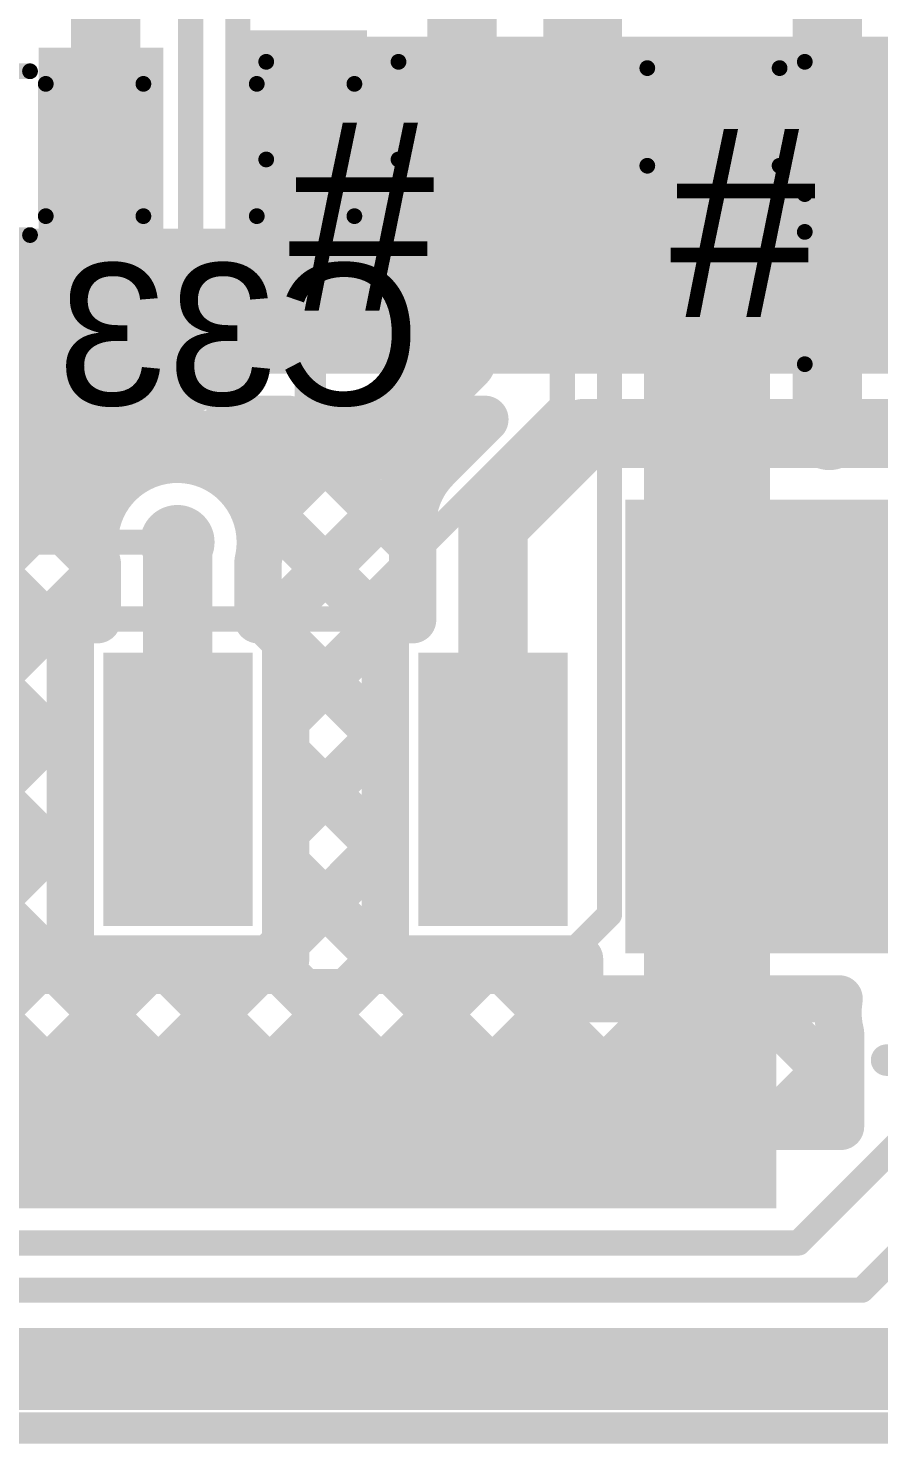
# Model space of a CAD drawing. Header units: millimetres. Extents: x -0.33 to 1.44, y -0.21 to 1.57.
# Drawn here: x 0.7415 to 1.0115, y -0.2097 to 0.2396 of the extents above; entities that cross this region are included whole.
import ezdxf

# ---------------------------------------------------------------- set-up
doc = ezdxf.new("R2010")
doc.units = ezdxf.units.MM
doc.header["$MEASUREMENT"] = 0
for name, color, linetype in [('BottomLayer', 5, 'Continuous'), ('BottomOverlay', 54, 'Continuous'), ('BottomPaste', 16, 'Continuous'), ('BottomSolder', 6, 'Continuous'), ('Mechanical2', 216, 'Continuous'), ('TopLayer', 1, 'Continuous'), ('TopOverlay', 2, 'Continuous'), ('TopPaste', 8, 'Continuous'), ('TopSolder', 216, 'Continuous'), ('ViaHoleLayer', 16, 'Continuous')]:
    doc.layers.add(name, color=color, linetype=linetype)
doc.styles.add('Arial', font='', dxfattribs={"height": 0.2})
doc.styles.get('Arial').set_extended_font_data('Arial')

# ---------------------------------------------------------------- blocks, each defined once
blk = doc.blocks.new('CM8V_T1A_32_768KHZ_6PF_20PPM_TA_QC_13')
at = {"layer": 'TopLayer'}
for points in [[(-0.04528, 0.02953), (-0.01378, 0.02953), (-0.01378, -0.02953), (-0.04528, -0.02953)], [(0.01378, 0.02953), (0.04528, 0.02953), (0.04528, -0.02953), (0.01378, -0.02953)]]:
    blk.add_hatch(color=1, dxfattribs=at).paths.add_polyline_path(points)
at = {"layer": 'TopPaste'}
for points in [[(-0.04528, 0.02953), (-0.01378, 0.02953), (-0.01378, -0.02953), (-0.04528, -0.02953)], [(0.01378, 0.02953), (0.04528, 0.02953), (0.04528, -0.02953), (0.01378, -0.02953)]]:
    blk.add_hatch(color=8, dxfattribs=at).paths.add_polyline_path(points)
at = {"layer": 'TopSolder'}
for points in [[(-0.04928, 0.03353), (-0.00978, 0.03353), (-0.00978, -0.03353), (-0.04928, -0.03353)], [(0.00978, 0.03353), (0.04928, 0.03353), (0.04928, -0.03353), (0.00978, -0.03353)]]:
    blk.add_hatch(color=216, dxfattribs=at).paths.add_polyline_path(points)
at = {"layer": 'TopOverlay', "const_width": 0.005}
for points in [[(-0.006, 0.026), (0.007, 0.026)], [(-0.006, -0.026), (0.007, -0.026)]]:
    blk.add_lwpolyline(points, dxfattribs=at)
at = {"layer": 'TopOverlay', "const_width": 0.0025}
for points in [[(-0.00725, 0.026, 1), (-0.00475, 0.026, 1)], [(0.00575, 0.026, 1), (0.00825, 0.026, 1)], [(-0.00725, -0.026, 1), (-0.00475, -0.026, 1)], [(0.00575, -0.026, 1), (0.00825, -0.026, 1)]]:
    blk.add_lwpolyline(points, format="xyb", close=True, dxfattribs=at)
blk = doc.blocks.new('HDR1X6_SMD_53')
at = {"layer": 'TopLayer'}
for points in [[(0.03031, 0.03937), (0.06969, 0.03937), (0.06969, -0.03937), (0.03031, -0.03937)], [(0.13031, 0.03937), (0.16969, 0.03937), (0.16969, -0.03937), (0.13031, -0.03937)], [(0.23031, 0.03937), (0.26969, 0.03937), (0.26969, -0.03937), (0.23031, -0.03937)]]:
    blk.add_hatch(color=1, dxfattribs=at).paths.add_polyline_path(points)
at = {"layer": 'TopPaste'}
for points in [[(0.03031, 0.03937), (0.06969, 0.03937), (0.06969, -0.03937), (0.03031, -0.03937)], [(0.13031, 0.03937), (0.16969, 0.03937), (0.16969, -0.03937), (0.13031, -0.03937)], [(0.23031, 0.03937), (0.26969, 0.03937), (0.26969, -0.03937), (0.23031, -0.03937)]]:
    blk.add_hatch(color=8, dxfattribs=at).paths.add_polyline_path(points)
at = {"layer": 'TopSolder'}
for points in [[(0.02631, 0.04337), (0.07369, 0.04337), (0.07369, -0.04337), (0.02631, -0.04337)], [(0.12631, 0.04337), (0.17369, 0.04337), (0.17369, -0.04337), (0.12631, -0.04337)], [(0.22631, 0.04337), (0.27369, 0.04337), (0.27369, -0.04337), (0.22631, -0.04337)]]:
    blk.add_hatch(color=216, dxfattribs=at).paths.add_polyline_path(points)
at = {"layer": 'TopOverlay', "const_width": 0.01}
blk.add_lwpolyline([(0.27498, -0.08595), (0.29798, -0.08595)], dxfattribs=at)
at = {"layer": 'TopOverlay', "const_width": 0.005}
blk.add_lwpolyline([(0.27248, -0.08595, 1), (0.27748, -0.08595, 1)], format="xyb", close=True, dxfattribs=at)
blk = doc.blocks.new('C__0603_B_54')
at = {"layer": 'BottomLayer'}
for points in [[(-0.045, -0.0175), (-0.045, 0.0175), (-0.015, 0.0175), (-0.015, -0.0175)], [(0.015, -0.0175), (0.015, 0.0175), (0.045, 0.0175), (0.045, -0.0175)]]:
    blk.add_hatch(color=5, dxfattribs=at).paths.add_polyline_path(points)
at = {"layer": 'BottomPaste'}
for points in [[(-0.045, -0.0175), (-0.045, 0.0175), (-0.015, 0.0175), (-0.015, -0.0175)], [(0.015, -0.0175), (0.015, 0.0175), (0.045, 0.0175), (0.045, -0.0175)]]:
    blk.add_hatch(color=16, dxfattribs=at).paths.add_polyline_path(points)
at = {"layer": 'BottomSolder'}
for points in [[(-0.04736, -0.01986), (-0.04736, 0.01986), (-0.01264, 0.01986), (-0.01264, -0.01986)], [(0.01264, -0.01986), (0.01264, 0.01986), (0.04736, 0.01986), (0.04736, -0.01986)]]:
    blk.add_hatch(color=6, dxfattribs=at).paths.add_polyline_path(points)
at = {"layer": 'BottomOverlay', "const_width": 0.005}
for points in [[(-0.018, 0.021), (-0.049, 0.021)], [(-0.049, 0.021), (-0.049, -0.021)], [(0.049, 0.021), (0.018, 0.021)], [(0.049, 0.021), (0.049, -0.021)], [(-0.018, -0.021), (-0.049, -0.021)], [(0.049, -0.021), (0.018, -0.021)]]:
    blk.add_lwpolyline(points, dxfattribs=at)
at = {"layer": 'BottomOverlay', "const_width": 0.0025}
for points in [[(-0.05025, 0.021, 1), (-0.04775, 0.021, 1)], [(-0.05025, 0.021, 1), (-0.04775, 0.021, 1)], [(-0.01925, 0.021, 1), (-0.01675, 0.021, 1)], [(0.01675, 0.021, 1), (0.01925, 0.021, 1)], [(0.04775, 0.021, 1), (0.05025, 0.021, 1)], [(0.04775, 0.021, 1), (0.05025, 0.021, 1)], [(-0.05025, -0.021, 1), (-0.04775, -0.021, 1)], [(-0.05025, -0.021, 1), (-0.04775, -0.021, 1)], [(-0.01925, -0.021, 1), (-0.01675, -0.021, 1)], [(0.01675, -0.021, 1), (0.01925, -0.021, 1)], [(0.04775, -0.021, 1), (0.05025, -0.021, 1)], [(0.04775, -0.021, 1), (0.05025, -0.021, 1)]]:
    blk.add_lwpolyline(points, format="xyb", close=True, dxfattribs=at)
blk = doc.blocks.new('C__0603_64')
at = {"layer": 'TopLayer'}
for points in [[(-0.015, 0.0175), (-0.015, -0.0175), (-0.045, -0.0175), (-0.045, 0.0175)], [(0.045, 0.0175), (0.045, -0.0175), (0.015, -0.0175), (0.015, 0.0175)]]:
    blk.add_hatch(color=1, dxfattribs=at).paths.add_polyline_path(points)
at = {"layer": 'TopPaste'}
for points in [[(-0.015, 0.0175), (-0.015, -0.0175), (-0.045, -0.0175), (-0.045, 0.0175)], [(0.045, 0.0175), (0.045, -0.0175), (0.015, -0.0175), (0.015, 0.0175)]]:
    blk.add_hatch(color=8, dxfattribs=at).paths.add_polyline_path(points)
at = {"layer": 'TopSolder'}
for points in [[(-0.011, 0.0215), (-0.011, -0.0215), (-0.049, -0.0215), (-0.049, 0.0215)], [(0.049, 0.0215), (0.049, -0.0215), (0.011, -0.0215), (0.011, 0.0215)]]:
    blk.add_hatch(color=216, dxfattribs=at).paths.add_polyline_path(points)
at = {"layer": 'TopOverlay', "const_width": 0.005}
for points in [[(-0.049, -0.021), (-0.049, 0.021)], [(-0.018, 0.021), (-0.049, 0.021)], [(0.049, 0.021), (0.018, 0.021)], [(0.049, -0.021), (0.049, 0.021)], [(-0.018, -0.021), (-0.049, -0.021)], [(0.049, -0.021), (0.018, -0.021)]]:
    blk.add_lwpolyline(points, dxfattribs=at)
at = {"layer": 'TopOverlay', "const_width": 0.0025}
for points in [[(-0.05025, 0.021, 1), (-0.04775, 0.021, 1)], [(-0.05025, 0.021, 1), (-0.04775, 0.021, 1)], [(-0.01925, 0.021, 1), (-0.01675, 0.021, 1)], [(0.01675, 0.021, 1), (0.01925, 0.021, 1)], [(0.04775, 0.021, 1), (0.05025, 0.021, 1)], [(0.04775, 0.021, 1), (0.05025, 0.021, 1)], [(-0.05025, -0.021, 1), (-0.04775, -0.021, 1)], [(-0.05025, -0.021, 1), (-0.04775, -0.021, 1)], [(-0.01925, -0.021, 1), (-0.01675, -0.021, 1)], [(0.01675, -0.021, 1), (0.01925, -0.021, 1)], [(0.04775, -0.021, 1), (0.05025, -0.021, 1)], [(0.04775, -0.021, 1), (0.05025, -0.021, 1)]]:
    blk.add_lwpolyline(points, format="xyb", close=True, dxfattribs=at)
blk = doc.blocks.new('C__0603_67')
at = {"layer": 'TopLayer'}
for points in [[(-0.015, 0.0175), (-0.015, -0.0175), (-0.045, -0.0175), (-0.045, 0.0175)], [(0.045, 0.0175), (0.045, -0.0175), (0.015, -0.0175), (0.015, 0.0175)]]:
    blk.add_hatch(color=1, dxfattribs=at).paths.add_polyline_path(points)
at = {"layer": 'TopPaste'}
for points in [[(-0.015, 0.0175), (-0.015, -0.0175), (-0.045, -0.0175), (-0.045, 0.0175)], [(0.045, 0.0175), (0.045, -0.0175), (0.015, -0.0175), (0.015, 0.0175)]]:
    blk.add_hatch(color=8, dxfattribs=at).paths.add_polyline_path(points)
at = {"layer": 'TopSolder'}
for points in [[(-0.011, 0.0215), (-0.011, -0.0215), (-0.049, -0.0215), (-0.049, 0.0215)], [(0.049, 0.0215), (0.049, -0.0215), (0.011, -0.0215), (0.011, 0.0215)]]:
    blk.add_hatch(color=216, dxfattribs=at).paths.add_polyline_path(points)
at = {"layer": 'TopOverlay', "const_width": 0.005}
for points in [[(-0.049, -0.021), (-0.049, 0.021)], [(-0.018, 0.021), (-0.049, 0.021)], [(0.049, 0.021), (0.018, 0.021)], [(0.049, -0.021), (0.049, 0.021)], [(-0.018, -0.021), (-0.049, -0.021)], [(0.049, -0.021), (0.018, -0.021)]]:
    blk.add_lwpolyline(points, dxfattribs=at)
at = {"layer": 'TopOverlay', "const_width": 0.0025}
for points in [[(-0.05025, 0.021, 1), (-0.04775, 0.021, 1)], [(-0.05025, 0.021, 1), (-0.04775, 0.021, 1)], [(-0.01925, 0.021, 1), (-0.01675, 0.021, 1)], [(0.01675, 0.021, 1), (0.01925, 0.021, 1)], [(0.04775, 0.021, 1), (0.05025, 0.021, 1)], [(0.04775, 0.021, 1), (0.05025, 0.021, 1)], [(-0.05025, -0.021, 1), (-0.04775, -0.021, 1)], [(-0.05025, -0.021, 1), (-0.04775, -0.021, 1)], [(-0.01925, -0.021, 1), (-0.01675, -0.021, 1)], [(0.01675, -0.021, 1), (0.01925, -0.021, 1)], [(0.04775, -0.021, 1), (0.05025, -0.021, 1)], [(0.04775, -0.021, 1), (0.05025, -0.021, 1)]]:
    blk.add_lwpolyline(points, format="xyb", close=True, dxfattribs=at)
blk = doc.blocks.new('C__0603_68')
at = {"layer": 'TopLayer'}
for points in [[(-0.015, 0.0175), (-0.015, -0.0175), (-0.045, -0.0175), (-0.045, 0.0175)], [(0.045, 0.0175), (0.045, -0.0175), (0.015, -0.0175), (0.015, 0.0175)]]:
    blk.add_hatch(color=1, dxfattribs=at).paths.add_polyline_path(points)
at = {"layer": 'TopPaste'}
for points in [[(-0.015, 0.0175), (-0.015, -0.0175), (-0.045, -0.0175), (-0.045, 0.0175)], [(0.045, 0.0175), (0.045, -0.0175), (0.015, -0.0175), (0.015, 0.0175)]]:
    blk.add_hatch(color=8, dxfattribs=at).paths.add_polyline_path(points)
at = {"layer": 'TopSolder'}
for points in [[(-0.011, 0.0215), (-0.011, -0.0215), (-0.049, -0.0215), (-0.049, 0.0215)], [(0.049, 0.0215), (0.049, -0.0215), (0.011, -0.0215), (0.011, 0.0215)]]:
    blk.add_hatch(color=216, dxfattribs=at).paths.add_polyline_path(points)
at = {"layer": 'TopOverlay', "const_width": 0.005}
for points in [[(-0.049, 0.021), (-0.049, -0.021)], [(-0.018, 0.021), (-0.049, 0.021)], [(0.049, 0.021), (0.018, 0.021)], [(0.049, 0.021), (0.049, -0.021)], [(-0.018, -0.021), (-0.049, -0.021)], [(0.049, -0.021), (0.018, -0.021)]]:
    blk.add_lwpolyline(points, dxfattribs=at)
at = {"layer": 'TopOverlay', "const_width": 0.0025}
for points in [[(-0.05025, 0.021, 1), (-0.04775, 0.021, 1)], [(-0.05025, 0.021, 1), (-0.04775, 0.021, 1)], [(-0.01925, 0.021, 1), (-0.01675, 0.021, 1)], [(0.01675, 0.021, 1), (0.01925, 0.021, 1)], [(0.04775, 0.021, 1), (0.05025, 0.021, 1)], [(0.04775, 0.021, 1), (0.05025, 0.021, 1)], [(-0.05025, -0.021, 1), (-0.04775, -0.021, 1)], [(-0.05025, -0.021, 1), (-0.04775, -0.021, 1)], [(-0.01925, -0.021, 1), (-0.01675, -0.021, 1)], [(0.01675, -0.021, 1), (0.01925, -0.021, 1)], [(0.04775, -0.021, 1), (0.05025, -0.021, 1)], [(0.04775, -0.021, 1), (0.05025, -0.021, 1)]]:
    blk.add_lwpolyline(points, format="xyb", close=True, dxfattribs=at)
blk = doc.blocks.new('C__0603_69')
at = {"layer": 'TopLayer'}
for points in [[(-0.015, 0.0175), (-0.015, -0.0175), (-0.045, -0.0175), (-0.045, 0.0175)], [(0.045, 0.0175), (0.045, -0.0175), (0.015, -0.0175), (0.015, 0.0175)]]:
    blk.add_hatch(color=1, dxfattribs=at).paths.add_polyline_path(points)
at = {"layer": 'TopPaste'}
for points in [[(-0.015, 0.0175), (-0.015, -0.0175), (-0.045, -0.0175), (-0.045, 0.0175)], [(0.045, 0.0175), (0.045, -0.0175), (0.015, -0.0175), (0.015, 0.0175)]]:
    blk.add_hatch(color=8, dxfattribs=at).paths.add_polyline_path(points)
at = {"layer": 'TopSolder'}
for points in [[(-0.011, 0.0215), (-0.011, -0.0215), (-0.049, -0.0215), (-0.049, 0.0215)], [(0.049, 0.0215), (0.049, -0.0215), (0.011, -0.0215), (0.011, 0.0215)]]:
    blk.add_hatch(color=216, dxfattribs=at).paths.add_polyline_path(points)
at = {"layer": 'TopOverlay', "const_width": 0.005}
for points in [[(-0.049, 0.021), (-0.049, -0.021)], [(-0.018, 0.021), (-0.049, 0.021)], [(0.049, 0.021), (0.018, 0.021)], [(0.049, 0.021), (0.049, -0.021)], [(-0.018, -0.021), (-0.049, -0.021)], [(0.049, -0.021), (0.018, -0.021)]]:
    blk.add_lwpolyline(points, dxfattribs=at)
at = {"layer": 'TopOverlay', "const_width": 0.0025}
for points in [[(-0.05025, 0.021, 1), (-0.04775, 0.021, 1)], [(-0.05025, 0.021, 1), (-0.04775, 0.021, 1)], [(-0.01925, 0.021, 1), (-0.01675, 0.021, 1)], [(0.01675, 0.021, 1), (0.01925, 0.021, 1)], [(0.04775, 0.021, 1), (0.05025, 0.021, 1)], [(0.04775, 0.021, 1), (0.05025, 0.021, 1)], [(-0.05025, -0.021, 1), (-0.04775, -0.021, 1)], [(-0.05025, -0.021, 1), (-0.04775, -0.021, 1)], [(-0.01925, -0.021, 1), (-0.01675, -0.021, 1)], [(0.01675, -0.021, 1), (0.01925, -0.021, 1)], [(0.04775, -0.021, 1), (0.05025, -0.021, 1)], [(0.04775, -0.021, 1), (0.05025, -0.021, 1)]]:
    blk.add_lwpolyline(points, format="xyb", close=True, dxfattribs=at)

msp = doc.modelspace()

# ---------------------------------------------------------------- hatches: boundary and pattern name
at = {"layer": 'BottomLayer'}
for points in [[(0.808, 0.13), (0.849, 0.13), (0.849, 0.239), (0.808, 0.239)], [(0.669, 0.13), (0.825, 0.13), (0.825, 0.176), (0.669, 0.176)], [(0.426, -0.135), (0.979, -0.135), (0.979, -0.084), (0.426, -0.084)], [(0.197, -0.199), (1.075, -0.199), (1.075, -0.173), (0.197, -0.173)]]:
    msp.add_hatch(color=5, dxfattribs=at).paths.add_polyline_path(points)
h = msp.add_hatch(color=5, dxfattribs=at)
edge = h.paths.add_edge_path()
edge.add_arc((0.831, 0.174), 0.01181, 0, 360)
h = msp.add_hatch(color=5, dxfattribs=at)
edge = h.paths.add_edge_path()
edge.add_arc((0.957, 0.153), 0.01181, 0, 360)
h = msp.add_hatch(color=5, dxfattribs=at)
edge = h.paths.add_edge_path()
edge.add_arc((0.831, 0.144), 0.01181, 0, 360)
h = msp.add_hatch(color=5, dxfattribs=at)
edge = h.paths.add_edge_path()
edge.add_arc((0.99581, 0.11119), 0.01181, 0, 360)
h = msp.add_hatch(color=5, dxfattribs=at)
edge = h.paths.add_edge_path()
edge.add_arc((0.78879, 0.07649), 0.01181, 0, 360)
h = msp.add_hatch(color=5, dxfattribs=at)
edge = h.paths.add_edge_path()
edge.add_arc((0.955, 0.019), 0.01181, 0, 360)
h = msp.add_hatch(color=5, dxfattribs=at)
edge = h.paths.add_edge_path()
edge.add_arc((0.955, -0.012), 0.01181, 0, 360)
h = msp.add_hatch(color=5, dxfattribs=at)
edge = h.paths.add_edge_path()
edge.add_arc((0.955, -0.042), 0.01181, 0, 360)
at = {"layer": 'TopLayer'}
for points in [[(0.82, 0.13), (1.024, 0.13), (1.024, 0.237), (0.82, 0.237)], [(0.931, -0.054), (1.295, -0.054), (1.295, 0.09), (0.931, 0.09)]]:
    msp.add_hatch(color=1, dxfattribs=at).paths.add_polyline_path(points)
h = msp.add_hatch(color=1, dxfattribs=at)
edge = h.paths.add_edge_path()
edge.add_arc((0.831, 0.174), 0.01181, 0, 360)
h = msp.add_hatch(color=1, dxfattribs=at)
edge = h.paths.add_edge_path()
edge.add_arc((0.957, 0.153), 0.01181, 0, 360)
h = msp.add_hatch(color=1, dxfattribs=at)
edge = h.paths.add_edge_path()
edge.add_arc((0.831, 0.144), 0.01181, 0, 360)
h = msp.add_hatch(color=1, dxfattribs=at)
edge = h.paths.add_edge_path()
edge.add_arc((0.99581, 0.11119), 0.01181, 0, 360)
h = msp.add_hatch(color=1, dxfattribs=at)
edge = h.paths.add_edge_path()
edge.add_arc((0.78879, 0.07649), 0.01181, 0, 360)
h = msp.add_hatch(color=1, dxfattribs=at)
edge = h.paths.add_edge_path()
edge.add_arc((0.955, 0.019), 0.01181, 0, 360)
h = msp.add_hatch(color=1, dxfattribs=at)
edge = h.paths.add_edge_path()
edge.add_arc((0.955, -0.012), 0.01181, 0, 360)
h = msp.add_hatch(color=1, dxfattribs=at)
edge = h.paths.add_edge_path()
edge.add_arc((0.955, -0.042), 0.01181, 0, 360)
at = {"layer": 'ViaHoleLayer'}
h = msp.add_hatch(color=16, dxfattribs=at)
edge = h.paths.add_edge_path()
edge.add_arc((0.831, 0.174), 0.00591, 0, 360)
h = msp.add_hatch(color=16, dxfattribs=at)
edge = h.paths.add_edge_path()
edge.add_arc((0.957, 0.153), 0.00591, 0, 360)
h = msp.add_hatch(color=16, dxfattribs=at)
edge = h.paths.add_edge_path()
edge.add_arc((0.831, 0.144), 0.00591, 0, 360)
h = msp.add_hatch(color=16, dxfattribs=at)
edge = h.paths.add_edge_path()
edge.add_arc((0.99581, 0.11119), 0.00591, 0, 360)
h = msp.add_hatch(color=16, dxfattribs=at)
edge = h.paths.add_edge_path()
edge.add_arc((0.78879, 0.07649), 0.00591, 0, 360)
h = msp.add_hatch(color=16, dxfattribs=at)
edge = h.paths.add_edge_path()
edge.add_arc((0.955, 0.019), 0.00591, 0, 360)
h = msp.add_hatch(color=16, dxfattribs=at)
edge = h.paths.add_edge_path()
edge.add_arc((0.955, -0.012), 0.00591, 0, 360)
h = msp.add_hatch(color=16, dxfattribs=at)
edge = h.paths.add_edge_path()
edge.add_arc((0.955, -0.042), 0.00591, 0, 360)

# ---------------------------------------------------------------- linework, layer by layer
at = {"layer": 'BottomLayer'}
for points, const_width in [([(0.926, -0.04172), (0.926, 0.46221)], 0.008), ([(0.911, 0.11994), (0.911, 0.456)], 0.008), ([(0.99519, 0.11181), (0.99519, 0.32474)], 0.022), ([(0.76605, 0.20205), (0.76605, 0.25641)], 0.022), ([(0.87913, 0.13468), (0.87913, 0.25128)], 0.022), ([(0.766, 0.202), (0.76605, 0.20205)], 0.022), ([(0.957, -0.012), (0.957, 0.153)], 0.04), ([(0.85174, 0.10728), (0.87913, 0.13468)], 0.022), ([(0.84318, 0.05212), (0.911, 0.11994)], 0.008), ([(0.99519, 0.11181), (0.99581, 0.11119)], 0.022), ([(0.57751, 0.10728), (0.85174, 0.10728)], 0.022), ([(0.57003, 0.07649), (0.78879, 0.07649)], 0.008), ([(0.58703, 0.05212), (0.84318, 0.05212)], 0.008), ([(0.957, -0.10954), (0.957, -0.012)], 0.04), ([(0.90473, -0.06299), (0.926, -0.04172)], 0.008), ([(0.68919, -0.06299), (0.90473, -0.06299)], 0.008), ([(0.986, -0.146), (1.048, -0.084)], 0.008), ([(0.95254, -0.114), (0.957, -0.10954)], 0.04), ([(1.00608, -0.161), (1.02487, -0.14221)], 0.008), ([(0.39144, -0.146), (0.986, -0.146)], 0.008), ([(0.299, -0.161), (1.00608, -0.161)], 0.008)]:
    msp.add_lwpolyline(points, dxfattribs=dict(at, const_width=const_width))
for points, const_width in [([(0.7605, 0.202, 1), (0.7715, 0.202, 1)], 0.011), ([(0.76055, 0.20205, 1), (0.77155, 0.20205, 1)], 0.011), ([(0.76055, 0.20205, 1), (0.77155, 0.20205, 1)], 0.011), ([(0.947, 0.153, 1), (0.967, 0.153, 1)], 0.02), ([(0.87363, 0.13468, 1), (0.88463, 0.13468, 1)], 0.011), ([(0.87363, 0.13468, 1), (0.88463, 0.13468, 1)], 0.011), ([(0.909, 0.11994, 1), (0.913, 0.11994, 1)], 0.004), ([(0.909, 0.11994, 1), (0.913, 0.11994, 1)], 0.004), ([(0.98969, 0.11181, 1), (1.00069, 0.11181, 1)], 0.011), ([(0.98969, 0.11181, 1), (1.00069, 0.11181, 1)], 0.011), ([(0.99031, 0.11119, 1), (1.00131, 0.11119, 1)], 0.011), ([(0.84624, 0.10728, 1), (0.85724, 0.10728, 1)], 0.011), ([(0.84624, 0.10728, 1), (0.85724, 0.10728, 1)], 0.011), ([(0.78679, 0.07649, 1), (0.79079, 0.07649, 1)], 0.004), ([(0.84118, 0.05212, 1), (0.84518, 0.05212, 1)], 0.004), ([(0.84118, 0.05212, 1), (0.84518, 0.05212, 1)], 0.004), ([(0.947, -0.012, 1), (0.967, -0.012, 1)], 0.02), ([(0.947, -0.012, 1), (0.967, -0.012, 1)], 0.02), ([(0.924, -0.04172, 1), (0.928, -0.04172, 1)], 0.004), ([(0.924, -0.04172, 1), (0.928, -0.04172, 1)], 0.004), ([(0.90273, -0.06299, 1), (0.90673, -0.06299, 1)], 0.004), ([(0.90273, -0.06299, 1), (0.90673, -0.06299, 1)], 0.004), ([(0.947, -0.10954, 1), (0.967, -0.10954, 1)], 0.02), ([(0.947, -0.10954, 1), (0.967, -0.10954, 1)], 0.02), ([(0.94254, -0.114, 1), (0.96254, -0.114, 1)], 0.02), ([(0.984, -0.146, 1), (0.988, -0.146, 1)], 0.004), ([(0.984, -0.146, 1), (0.988, -0.146, 1)], 0.004), ([(1.00408, -0.161, 1), (1.00808, -0.161, 1)], 0.004), ([(1.00408, -0.161, 1), (1.00808, -0.161, 1)], 0.004)]:
    msp.add_lwpolyline(points, format="xyb", close=True, dxfattribs=dict(at, const_width=const_width))
at = {"layer": 'Mechanical2', "const_width": 0.01}
msp.add_lwpolyline([(-0.0418, -0.20472), (1.26528, -0.20472)], dxfattribs=at)
msp.add_lwpolyline([(-0.0418, -0.20472), (1.26528, -0.20472)], dxfattribs=at)
at = {"layer": 'TopLayer'}
for points, const_width in [([(0.793, 0.17), (0.793, 0.32421)], 0.008), ([(0.808, 0.16379), (0.808, 0.318)], 0.008), ([(0.916, 0.223), (0.916, 0.265)], 0.022), ([(0.76609, 0.2), (0.76609, 0.25645)], 0.008), ([(0.77973, 0.15673), (0.793, 0.17)], 0.008), ([(0.78595, 0.14173), (0.808, 0.16379)], 0.008), ([(0.49627, 0.15673), (0.77973, 0.15673)], 0.008), ([(0.831, 0.12219), (0.831, 0.144)], 0.01), ([(0.45982, 0.14173), (0.78595, 0.14173)], 0.008), ([(0.79903, 0.12865), (0.8037, 0.13333)], 0.015), ([(0.8055, 0.1155), (0.8055, 0.12955)], 0.015), ([(0.6115, 0.12323), (0.78595, 0.12323)], 0.015), ([(0.67442, 0.12323), (0.75481, 0.04284)], 0.015), ([(0.67824, 0.05187), (0.7496, 0.12323)], 0.015), ([(0.70977, 0.12323), (0.7634, 0.06961)], 0.015), ([(0.71359, 0.05187), (0.78495, 0.12323)], 0.015), ([(0.74513, 0.12323), (0.77179, 0.09657)], 0.015), ([(0.78048, 0.12323), (0.85481, 0.0489)], 0.015), ([(0.79815, 0.10108), (0.81258, 0.1155)], 0.015), ([(0.8055, 0.1155), (0.82415, 0.1155)], 0.015), ([(0.8145, 0.08207), (0.84793, 0.1155)], 0.015), ([(0.81966, 0.05187), (0.88329, 0.1155)], 0.015), ([(0.82357, 0.1155), (0.8635, 0.07557)], 0.015), ([(0.83785, 0.1155), (0.88644, 0.1155)], 0.015), ([(0.85893, 0.1155), (0.87268, 0.10175)], 0.015), ([(0.871, 0.10006), (0.88644, 0.1155)], 0.015), ([(0.889, 0.082), (0.918, 0.111)], 0.022), ([(0.918, 0.111), (0.99562, 0.111)], 0.022), ([(0.99562, 0.111), (0.99581, 0.11119)], 0.022), ([(0.99562, 0.111), (1.248, 0.111)], 0.022), ([(0.889, -0.002), (0.889, 0.082)], 0.022), ([(0.7889, -0.0019), (0.7889, 0.07638)], 0.022), ([(0.8635, 0.05187), (0.8635, 0.082)], 0.015), ([(0.7634, 0.05187), (0.7634, 0.06961)], 0.015), ([(0.8144, 0.05187), (0.8144, 0.07043)], 0.015), ([(0.72319, 0.02611), (0.7634, 0.06632)], 0.015), ([(0.85501, 0.05187), (0.8635, 0.06036)], 0.015), ([(0.75481, 0.05187), (0.7634, 0.05187)], 0.015), ([(0.75481, -0.05587), (0.75481, 0.05187)], 0.015), ([(0.8144, 0.05187), (0.82319, 0.05187)], 0.015), ([(0.81649, 0.05187), (0.82319, 0.04518)], 0.015), ([(0.82319, -0.05587), (0.82319, 0.05187)], 0.015), ([(0.82319, 0.02004), (0.85481, 0.05167)], 0.015), ([(0.85481, 0.05187), (0.8635, 0.05187)], 0.015), ([(0.85481, -0.05587), (0.85481, 0.05187)], 0.015), ([(0.82319, 0.04518), (0.85481, 0.01355)], 0.015), ([(0.72319, 0.03911), (0.75481, 0.00748)], 0.015), ([(0.72319, -0.00925), (0.75481, 0.02238)], 0.015), ([(0.82319, -0.01531), (0.85481, 0.01632)], 0.015), ([(0.82319, 0.00982), (0.85481, -0.02181)], 0.015), ([(0.72319, 0.00376), (0.75481, -0.02787)], 0.015), ([(0.7889, -0.0019), (0.789, -0.002)], 0.022), ([(0.72319, -0.0446), (0.75481, -0.01297)], 0.015), ([(0.82319, -0.05067), (0.85481, -0.01904)], 0.015), ([(0.82319, -0.02553), (0.90665, -0.109)], 0.015), ([(0.72319, -0.0316), (0.80059, -0.109)], 0.015), ([(0.955, -0.06381), (0.955, -0.042)], 0.01), ([(0.69414, -0.109), (0.75481, -0.04833)], 0.015), ([(0.81798, -0.05587), (0.82319, -0.05067)], 0.015), ([(0.7295, -0.109), (0.78263, -0.05587)], 0.015), ([(0.75481, -0.05587), (0.82319, -0.05587)], 0.015), ([(0.76485, -0.109), (0.81798, -0.05587)], 0.015), ([(0.78281, -0.05587), (0.83594, -0.109)], 0.015), ([(0.80021, -0.109), (0.85481, -0.05439)], 0.015), ([(0.81817, -0.05587), (0.8713, -0.109)], 0.015), ([(0.83556, -0.109), (0.88869, -0.05587)], 0.015), ([(0.85481, -0.05587), (0.9165, -0.05587)], 0.015), ([(0.88888, -0.05587), (0.94201, -0.109)], 0.015), ([(0.9165, -0.0685), (0.9165, -0.05587)], 0.015), ([(0.71519, -0.05896), (0.76523, -0.109)], 0.015), ([(0.87092, -0.109), (0.9165, -0.06342)], 0.015), ([(0.90627, -0.109), (0.94553, -0.06974)], 0.015), ([(0.9165, -0.0685), (0.94247, -0.0685)], 0.015), ([(0.93686, -0.0685), (0.97736, -0.109)], 0.015), ([(0.94163, -0.109), (0.98213, -0.0685)], 0.015), ([(0.96753, -0.0685), (0.99892, -0.0685)], 0.015), ([(0.97222, -0.0685), (0.99937, -0.09565)], 0.015), ([(0.99937, -0.109), (0.99937, -0.07935)], 0.015), ([(0.97698, -0.109), (0.99937, -0.08661)], 0.015), ([(0.5315, -0.109), (0.99937, -0.109)], 0.015)]:
    msp.add_lwpolyline(points, dxfattribs=dict(at, const_width=const_width))
for points, const_width in [([(0.9105, 0.223, 1), (0.9215, 0.223, 1)], 0.011), ([(0.76409, 0.2, 1), (0.76809, 0.2, 1)], 0.004), ([(0.791, 0.17, 1), (0.795, 0.17, 1)], 0.004), ([(0.791, 0.17, 1), (0.795, 0.17, 1)], 0.004), ([(0.806, 0.16379, 1), (0.81, 0.16379, 1)], 0.004), ([(0.806, 0.16379, 1), (0.81, 0.16379, 1)], 0.004), ([(0.77773, 0.15673, 1), (0.78173, 0.15673, 1)], 0.004), ([(0.77773, 0.15673, 1), (0.78173, 0.15673, 1)], 0.004), ([(0.8285, 0.144, 1), (0.8335, 0.144, 1)], 0.005), ([(0.78395, 0.14173, 1), (0.78795, 0.14173, 1)], 0.004), ([(0.78395, 0.14173, 1), (0.78795, 0.14173, 1)], 0.004), ([(0.79995, 0.13333, 1), (0.80745, 0.13333, 1)], 0.0075), ([(0.79995, 0.13333, 1), (0.80745, 0.13333, 1)], 0.0075), ([(0.79528, 0.12865, 1), (0.80278, 0.12865, 1)], 0.0075), ([(0.79528, 0.12865, 1), (0.80278, 0.12865, 1)], 0.0075), ([(0.79528, 0.12865, 1), (0.80278, 0.12865, 1)], 0.0075), ([(0.80175, 0.12955, 1), (0.80925, 0.12955, 1)], 0.0075), ([(0.80175, 0.12955, 1), (0.80925, 0.12955, 1)], 0.0075), ([(0.74138, 0.12323, 1), (0.74888, 0.12323, 1)], 0.0075), ([(0.74585, 0.12323, 1), (0.75335, 0.12323, 1)], 0.0075), ([(0.77673, 0.12323, 1), (0.78423, 0.12323, 1)], 0.0075), ([(0.7812, 0.12323, 1), (0.7887, 0.12323, 1)], 0.0075), ([(0.7822, 0.12323, 1), (0.7897, 0.12323, 1)], 0.0075), ([(0.7822, 0.12323, 1), (0.7897, 0.12323, 1)], 0.0075), ([(0.7822, 0.12323, 1), (0.7897, 0.12323, 1)], 0.0075), ([(0.8285, 0.12219, 1), (0.8335, 0.12219, 1)], 0.005), ([(0.80175, 0.1155, 1), (0.80925, 0.1155, 1)], 0.0075), ([(0.80175, 0.1155, 1), (0.80925, 0.1155, 1)], 0.0075), ([(0.80883, 0.1155, 1), (0.81633, 0.1155, 1)], 0.0075), ([(0.81982, 0.1155, 1), (0.82732, 0.1155, 1)], 0.0075), ([(0.8204, 0.1155, 1), (0.8279, 0.1155, 1)], 0.0075), ([(0.8204, 0.1155, 1), (0.8279, 0.1155, 1)], 0.0075), ([(0.8341, 0.1155, 1), (0.8416, 0.1155, 1)], 0.0075), ([(0.8341, 0.1155, 1), (0.8416, 0.1155, 1)], 0.0075), ([(0.84418, 0.1155, 1), (0.85168, 0.1155, 1)], 0.0075), ([(0.85518, 0.1155, 1), (0.86268, 0.1155, 1)], 0.0075), ([(0.87954, 0.1155, 1), (0.88704, 0.1155, 1)], 0.0075), ([(0.88269, 0.1155, 1), (0.89019, 0.1155, 1)], 0.0075), ([(0.88269, 0.1155, 1), (0.89019, 0.1155, 1)], 0.0075), ([(0.9125, 0.111, 1), (0.9235, 0.111, 1)], 0.011), ([(0.9125, 0.111, 1), (0.9235, 0.111, 1)], 0.011), ([(0.99012, 0.111, 1), (1.00112, 0.111, 1)], 0.011), ([(0.99012, 0.111, 1), (1.00112, 0.111, 1)], 0.011), ([(0.99012, 0.111, 1), (1.00112, 0.111, 1)], 0.011), ([(0.99031, 0.11119, 1), (1.00131, 0.11119, 1)], 0.011), ([(0.7944, 0.10108, 1), (0.8019, 0.10108, 1)], 0.0075), ([(0.86893, 0.10175, 1), (0.87643, 0.10175, 1)], 0.0075), ([(0.76804, 0.09657, 1), (0.77554, 0.09657, 1)], 0.0075), ([(0.86722, 0.10003, 1), (0.87472, 0.10003, 1)], 0.0075), ([(0.86725, 0.10006, 1), (0.87475, 0.10006, 1)], 0.0075), ([(0.86725, 0.10006, 1), (0.87475, 0.10006, 1)], 0.0075), ([(0.8835, 0.082, 1), (0.8945, 0.082, 1)], 0.011), ([(0.8835, 0.082, 1), (0.8945, 0.082, 1)], 0.011), ([(0.7834, 0.07638, 1), (0.7944, 0.07638, 1)], 0.011), ([(0.81075, 0.08207, 1), (0.81825, 0.08207, 1)], 0.0075), ([(0.85975, 0.082, 1), (0.86725, 0.082, 1)], 0.0075), ([(0.85975, 0.082, 1), (0.86725, 0.082, 1)], 0.0075), ([(0.85975, 0.082, 1), (0.86725, 0.082, 1)], 0.0075), ([(0.81135, 0.07649, 1), (0.81885, 0.07649, 1)], 0.0075), ([(0.81135, 0.07649, 1), (0.81885, 0.07649, 1)], 0.0075), ([(0.85975, 0.07557, 1), (0.86725, 0.07557, 1)], 0.0075), ([(0.75965, 0.06961, 1), (0.76715, 0.06961, 1)], 0.0075), ([(0.75965, 0.06961, 1), (0.76715, 0.06961, 1)], 0.0075), ([(0.75965, 0.06961, 1), (0.76715, 0.06961, 1)], 0.0075), ([(0.81065, 0.07043, 1), (0.81815, 0.07043, 1)], 0.0075), ([(0.81065, 0.07043, 1), (0.81815, 0.07043, 1)], 0.0075), ([(0.75965, 0.06632, 1), (0.76715, 0.06632, 1)], 0.0075), ([(0.85975, 0.06036, 1), (0.86725, 0.06036, 1)], 0.0075), ([(0.75106, 0.05187, 1), (0.75856, 0.05187, 1)], 0.0075), ([(0.75106, 0.05187, 1), (0.75856, 0.05187, 1)], 0.0075), ([(0.75965, 0.05187, 1), (0.76715, 0.05187, 1)], 0.0075), ([(0.75965, 0.05187, 1), (0.76715, 0.05187, 1)], 0.0075), ([(0.81065, 0.05187, 1), (0.81815, 0.05187, 1)], 0.0075), ([(0.81065, 0.05187, 1), (0.81815, 0.05187, 1)], 0.0075), ([(0.81274, 0.05187, 1), (0.82024, 0.05187, 1)], 0.0075), ([(0.81591, 0.05187, 1), (0.82341, 0.05187, 1)], 0.0075), ([(0.81944, 0.05187, 1), (0.82694, 0.05187, 1)], 0.0075), ([(0.81944, 0.05187, 1), (0.82694, 0.05187, 1)], 0.0075), ([(0.85106, 0.05187, 1), (0.85856, 0.05187, 1)], 0.0075), ([(0.85106, 0.05187, 1), (0.85856, 0.05187, 1)], 0.0075), ([(0.85106, 0.05167, 1), (0.85856, 0.05167, 1)], 0.0075), ([(0.85126, 0.05187, 1), (0.85876, 0.05187, 1)], 0.0075), ([(0.85975, 0.05187, 1), (0.86725, 0.05187, 1)], 0.0075), ([(0.85975, 0.05187, 1), (0.86725, 0.05187, 1)], 0.0075), ([(0.85106, 0.0489, 1), (0.85856, 0.0489, 1)], 0.0075), ([(0.75106, 0.04284, 1), (0.75856, 0.04284, 1)], 0.0075), ([(0.81944, 0.04518, 1), (0.82694, 0.04518, 1)], 0.0075), ([(0.81944, 0.04518, 1), (0.82694, 0.04518, 1)], 0.0075), ([(0.75106, 0.02238, 1), (0.75856, 0.02238, 1)], 0.0075), ([(0.81944, 0.02004, 1), (0.82694, 0.02004, 1)], 0.0075), ([(0.85106, 0.01632, 1), (0.85856, 0.01632, 1)], 0.0075), ([(0.85106, 0.01355, 1), (0.85856, 0.01355, 1)], 0.0075), ([(0.75106, 0.00748, 1), (0.75856, 0.00748, 1)], 0.0075), ([(0.81944, 0.00982, 1), (0.82694, 0.00982, 1)], 0.0075), ([(0.7834, -0.0019, 1), (0.7944, -0.0019, 1)], 0.011), ([(0.7834, -0.0019, 1), (0.7944, -0.0019, 1)], 0.011), ([(0.7835, -0.002, 1), (0.7945, -0.002, 1)], 0.011), ([(0.8835, -0.002, 1), (0.8945, -0.002, 1)], 0.011), ([(0.75106, -0.01297, 1), (0.75856, -0.01297, 1)], 0.0075), ([(0.81944, -0.01531, 1), (0.82694, -0.01531, 1)], 0.0075), ([(0.85106, -0.01904, 1), (0.85856, -0.01904, 1)], 0.0075), ([(0.85106, -0.02181, 1), (0.85856, -0.02181, 1)], 0.0075), ([(0.75106, -0.02787, 1), (0.75856, -0.02787, 1)], 0.0075), ([(0.81944, -0.02553, 1), (0.82694, -0.02553, 1)], 0.0075), ([(0.9525, -0.042, 1), (0.9575, -0.042, 1)], 0.005), ([(0.75106, -0.04833, 1), (0.75856, -0.04833, 1)], 0.0075), ([(0.81944, -0.05067, 1), (0.82694, -0.05067, 1)], 0.0075), ([(0.81944, -0.05067, 1), (0.82694, -0.05067, 1)], 0.0075), ([(0.75106, -0.05587, 1), (0.75856, -0.05587, 1)], 0.0075), ([(0.75106, -0.05587, 1), (0.75856, -0.05587, 1)], 0.0075), ([(0.77888, -0.05587, 1), (0.78638, -0.05587, 1)], 0.0075), ([(0.77906, -0.05587, 1), (0.78656, -0.05587, 1)], 0.0075), ([(0.81423, -0.05587, 1), (0.82173, -0.05587, 1)], 0.0075), ([(0.81423, -0.05587, 1), (0.82173, -0.05587, 1)], 0.0075), ([(0.81442, -0.05587, 1), (0.82192, -0.05587, 1)], 0.0075), ([(0.81944, -0.05587, 1), (0.82694, -0.05587, 1)], 0.0075), ([(0.81944, -0.05587, 1), (0.82694, -0.05587, 1)], 0.0075), ([(0.85106, -0.05439, 1), (0.85856, -0.05439, 1)], 0.0075), ([(0.85106, -0.05587, 1), (0.85856, -0.05587, 1)], 0.0075), ([(0.85106, -0.05587, 1), (0.85856, -0.05587, 1)], 0.0075), ([(0.88494, -0.05587, 1), (0.89244, -0.05587, 1)], 0.0075), ([(0.88513, -0.05587, 1), (0.89263, -0.05587, 1)], 0.0075), ([(0.91275, -0.05587, 1), (0.92025, -0.05587, 1)], 0.0075), ([(0.91275, -0.05587, 1), (0.92025, -0.05587, 1)], 0.0075), ([(0.91275, -0.06342, 1), (0.92025, -0.06342, 1)], 0.0075), ([(0.91275, -0.0685, 1), (0.92025, -0.0685, 1)], 0.0075), ([(0.91275, -0.0685, 1), (0.92025, -0.0685, 1)], 0.0075), ([(0.93311, -0.0685, 1), (0.94061, -0.0685, 1)], 0.0075), ([(0.93872, -0.0685, 1), (0.94622, -0.0685, 1)], 0.0075), ([(0.93872, -0.0685, 1), (0.94622, -0.0685, 1)], 0.0075), ([(0.94178, -0.06974, 1), (0.94928, -0.06974, 1)], 0.0075), ([(0.9525, -0.06381, 1), (0.9575, -0.06381, 1)], 0.005), ([(0.96378, -0.0685, 1), (0.97128, -0.0685, 1)], 0.0075), ([(0.96378, -0.0685, 1), (0.97128, -0.0685, 1)], 0.0075), ([(0.96847, -0.0685, 1), (0.97597, -0.0685, 1)], 0.0075), ([(0.97838, -0.0685, 1), (0.98588, -0.0685, 1)], 0.0075), ([(0.99517, -0.0685, 1), (1.00267, -0.0685, 1)], 0.0075), ([(0.99517, -0.0685, 1), (1.00267, -0.0685, 1)], 0.0075), ([(0.99562, -0.07935, 1), (1.00312, -0.07935, 1)], 0.0075), ([(0.99562, -0.07935, 1), (1.00312, -0.07935, 1)], 0.0075), ([(0.99562, -0.08661, 1), (1.00312, -0.08661, 1)], 0.0075), ([(0.99562, -0.09565, 1), (1.00312, -0.09565, 1)], 0.0075), ([(0.7611, -0.109, 1), (0.7686, -0.109, 1)], 0.0075), ([(0.76148, -0.109, 1), (0.76898, -0.109, 1)], 0.0075), ([(0.79646, -0.109, 1), (0.80396, -0.109, 1)], 0.0075), ([(0.79684, -0.109, 1), (0.80434, -0.109, 1)], 0.0075), ([(0.83181, -0.109, 1), (0.83931, -0.109, 1)], 0.0075), ([(0.83219, -0.109, 1), (0.83969, -0.109, 1)], 0.0075), ([(0.86717, -0.109, 1), (0.87467, -0.109, 1)], 0.0075), ([(0.86755, -0.109, 1), (0.87505, -0.109, 1)], 0.0075), ([(0.90252, -0.109, 1), (0.91002, -0.109, 1)], 0.0075), ([(0.9029, -0.109, 1), (0.9104, -0.109, 1)], 0.0075), ([(0.93788, -0.109, 1), (0.94538, -0.109, 1)], 0.0075), ([(0.93826, -0.109, 1), (0.94576, -0.109, 1)], 0.0075), ([(0.97323, -0.109, 1), (0.98074, -0.109, 1)], 0.0075), ([(0.97361, -0.109, 1), (0.98111, -0.109, 1)], 0.0075), ([(0.99562, -0.109, 1), (1.00312, -0.109, 1)], 0.0075), ([(0.99562, -0.109, 1), (1.00312, -0.109, 1)], 0.0075)]:
    msp.add_lwpolyline(points, format="xyb", close=True, dxfattribs=dict(at, const_width=const_width))
at = {"layer": 'TopLayer', "const_width": 0.015}
for points in [[(0.8055, 0.12955, -0.035736), (0.8037, 0.13333)], [(0.79903, 0.12865, -0.198912), (0.78595, 0.12323)], [(0.79903, 0.12865, -0.198912), (0.78595, 0.12323)], [(0.83785, 0.1155, -0.118442), (0.82415, 0.1155)], [(0.7634, 0.06961, -1.141801), (0.8151, 0.07649)], [(0.8635, 0.082, -0.199327), (0.871, 0.10006)], [(0.8635, 0.082, -0.198912), (0.87097, 0.10003)], [(0.8151, 0.07649, -0.058168), (0.8144, 0.07043)], [(0.96753, -0.0685, -0.224425), (0.94247, -0.0685)], [(0.99937, -0.07935, -0.104327), (0.99892, -0.0685)]]:
    msp.add_lwpolyline(points, format="xyb", dxfattribs=at)

# ---------------------------------------------------------------- block references
for name, p, rotation in [('C__0603_64', (0.838, 0.247), 270), ('C__0603_67', (0.959, 0.245), 270), ('C__0603_68', (1.037, 0.208), 180), ('C__0603_B_54', (0.796, 0.201), 180), ('C__0603_69', (1.037, 0.154), 180)]:
    msp.add_blockref(name, p, dxfattribs=dict(rotation=rotation))
for name, p in [('CM8V_T1A_32_768KHZ_6PF_20PPM_TA_QC_13', (0.735, 0.2)), ('HDR1X6_SMD_53', (0.739, -0.002))]:
    msp.add_blockref(name, p)

# ---------------------------------------------------------------- texts
at = {"layer": 'BottomOverlay', "style": 'Arial', "text_generation_flag": 2}
msp.add_text('C33', height=0.045, dxfattribs=at).set_placement((0.866, 0.12))
at = {"layer": 'TopOverlay', "style": 'Arial'}
for p in [(0.824, 0.15), (0.945, 0.148)]:
    msp.add_text('#', height=0.06, rotation=360, dxfattribs=at).set_placement(p)

doc.saveas('drawing.dxf')
